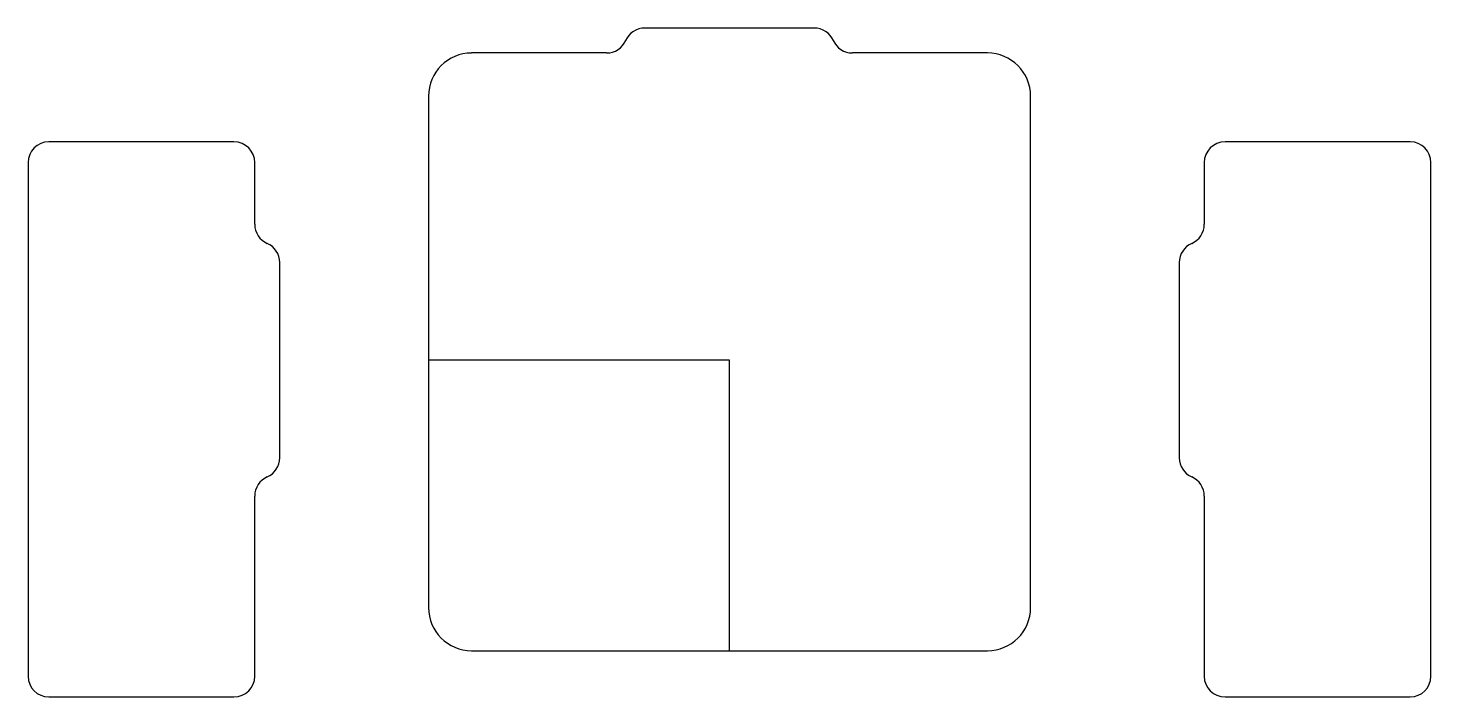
# Model space of a CAD drawing. Header units: millimetres. Extents: x -16.9 to 16.9, y -8.1 to 8.
import ezdxf

# ---------------------------------------------------------------- set-up
doc = ezdxf.new("R2010")
doc.units = ezdxf.units.MM
doc.linetypes.add('CENTERX2', pattern=[20.32, 12.7, -2.54, 2.54, -2.54])

msp = doc.modelspace()

# ---------------------------------------------------------------- linework, layer by layer
at = {"color": 7, "linetype": 'Continuous'}
for p, q in [((2.038, 7.987), (-2.038, 7.987)), ((-2.954, 7.388), (-6.2, 7.388)), ((6.2, 7.388), (2.954, 7.388)), ((-7.237, 6.35), (-7.237, -5.95)), ((7.237, -5.95), (7.237, 6.35)), ((-11.913, 5.25), (-16.363, 5.25)), ((16.363, 5.25), (11.913, 5.25)), ((-16.863, 4.75), (-16.863, -7.6)), ((-11.413, 3.267), (-11.413, 4.75)), ((11.413, 4.75), (11.413, 3.267)), ((16.863, -7.6), (16.863, 4.75)), ((-10.813, -2.35), (-10.813, 2.35)), ((10.813, 2.35), (10.813, -2.35)), ((-11.413, -7.6), (-11.413, -3.267)), ((11.413, -3.267), (11.413, -7.6)), ((-6.2, -6.987), (6.2, -6.987)), ((-16.363, -8.1), (-11.913, -8.1)), ((11.913, -8.1), (16.363, -8.1))]:
    msp.add_line(p, q, dxfattribs=at)
at = {"color": 7, "linetype": 'CENTERX2'}
for p, q in [((0, 0), (-7.237, 0)), ((0, -6.987), (0, 0))]:
    msp.add_line(p, q, dxfattribs=at)
at = {"color": 7, "linetype": 'Continuous'}
for centre, radius, start, end in [((-2.038, 7.487), 0.5, 90, 156.4218), ((2.038, 7.487), 0.5, 23.5782, 90), ((-2.954, 7.888), 0.5, 270, 336.4218), ((2.954, 7.888), 0.5, 203.5782, 270), ((-6.2, 6.35), 1.037, 90, 180), ((6.2, 6.35), 1.038, 0, 90), ((-16.363, 4.75), 0.5, 90, 180), ((-11.913, 4.75), 0.5, 0, 90), ((11.913, 4.75), 0.5, 90, 180), ((16.363, 4.75), 0.5, 0, 90), ((-10.913, 3.267), 0.5, 180, 246.4218), ((10.913, 3.267), 0.5, 293.5782, 0), ((-11.313, 2.35), 0.5, 0, 66.4218), ((11.313, 2.35), 0.5, 113.5782, 180), ((-11.313, -2.35), 0.5, 293.5782, 0), ((11.313, -2.35), 0.5, 180, 246.4218), ((-10.913, -3.267), 0.5, 113.5782, 180), ((10.913, -3.267), 0.5, 0, 66.4218), ((-6.2, -5.95), 1.037, 180, 270), ((6.2, -5.95), 1.038, 270, 360), ((-16.363, -7.6), 0.5, 180, 270), ((-11.913, -7.6), 0.5, 270, 0), ((11.913, -7.6), 0.5, 180, 270), ((16.363, -7.6), 0.5, 270, 0)]:
    msp.add_arc(centre, radius, start, end, dxfattribs=at)

doc.saveas('drawing.dxf')
